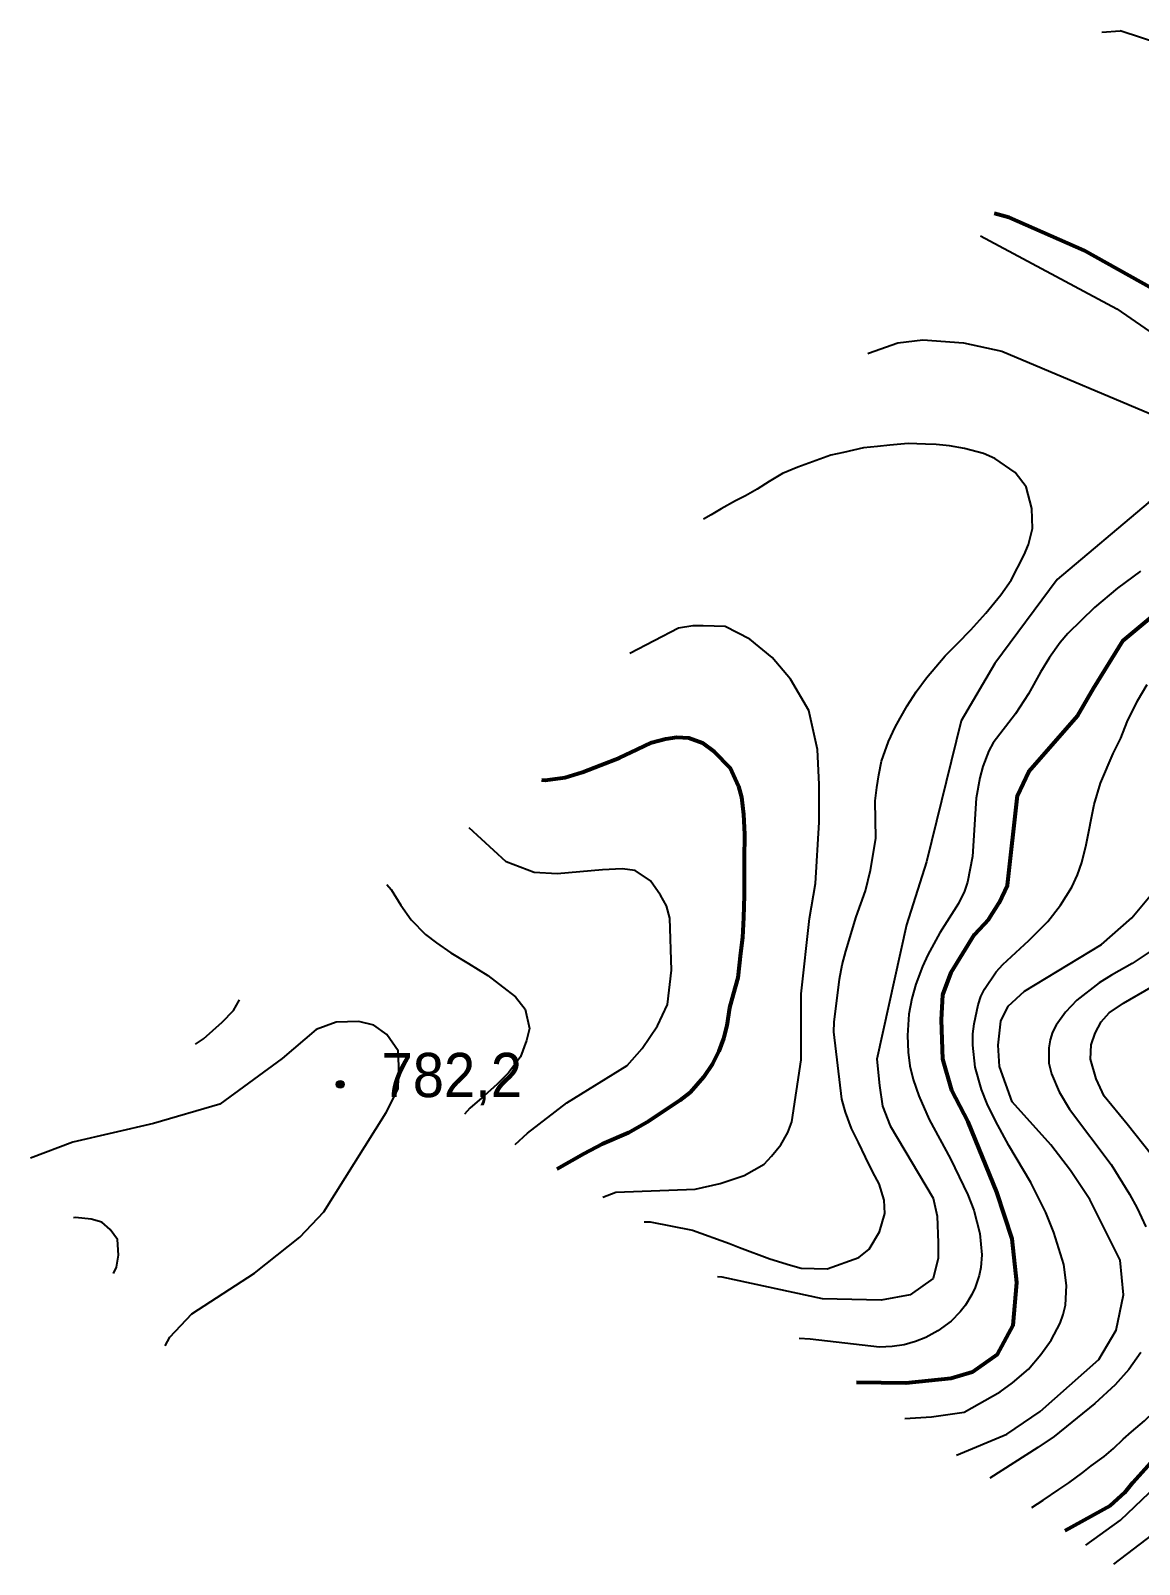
# Model space of a CAD drawing. Header units: metres. Extents: x 552626 to 559174, y 1843804 to 1852371.
# Drawn here: x 552952 to 553379, y 1850482 to 1851071 of the extents above; entities that cross this region are included whole.
import ezdxf

# ---------------------------------------------------------------- set-up
doc = ezdxf.new("R2010")
doc.units = ezdxf.units.M
doc.header["$LTSCALE"] = 6.8
for name, color, linetype, lineweight in [('1', 7, 'Continuous', 25), ('2', 7, 'Continuous', 53), ('5', 7, 'Continuous', 25)]:
    doc.layers.add(name, color=color, linetype=linetype, lineweight=lineweight)

msp = doc.modelspace()

# ---------------------------------------------------------------- hatches: boundary and pattern name
at = {"layer": '5'}
msp.add_hatch(color=256, dxfattribs=at).paths.add_polyline_path([(553072.85, 1850666.19, 1), (553069.85, 1850666.19, 1)])

# ---------------------------------------------------------------- linework, layer by layer
at = {"layer": '1'}
msp.add_line((553364.32, 1851070.79), (553371.4, 1851071.31), dxfattribs=at)
for points in [[(553624.58, 1850853.24), (553674.03, 1850840.66), (553731.85, 1850843.17), (553762.85, 1850854.08), (553771.23, 1850877.56), (553759.5, 1850896.85), (553747.77, 1850903.56), (553728.47, 1850910.01), (553700.73, 1850911.65), (553653.91, 1850895.87), (553632.96, 1850890.98), (553596.93, 1850890.14), (553559.74, 1850904.39), (553536.59, 1850926.21), (553502.51, 1850972.8), (553464.44, 1851026.03), (553430.08, 1851052.03), (553371.4, 1851071.31)], [(553317.66, 1850992.42), (553370.21, 1850964.3), (553419, 1850930.64)], [(553274.37, 1850947.23), (553274.59, 1850947.36), (553285.85, 1850951.23), (553295.57, 1850952.4), (553311.11, 1850951.23), (553325.87, 1850948.12), (553390.36, 1850920.9), (553395.8, 1850915.46), (553398.13, 1850910.01), (553398.91, 1850904.18), (553396.19, 1850898.35), (553382.2, 1850889.79), (553347.24, 1850860.24), (553323.15, 1850827.97), (553310.27, 1850805.96), (553296.89, 1850751.75), (553289.24, 1850727.52), (553277.77, 1850675.86), (553278.83, 1850665.69), (553280.02, 1850657.78)], [(553337.42, 1850887.63), (553335.29, 1850895.86), (553331.08, 1850901.43), (553323.21, 1850906.84), (553318.88, 1850908.71), (553311.57, 1850910.65), (553305.8, 1850911.65), (553300.65, 1850912.16), (553296.52, 1850912.36), (553289.85, 1850912.54), (553282.85, 1850911.97), (553278.11, 1850911.4), (553272.66, 1850910.88), (553264.96, 1850909.09), (553260.13, 1850908.08), (553247.4, 1850903.43), (553241.47, 1850901.01), (553236.33, 1850897.98), (553231.74, 1850895.02), (553227.24, 1850892.49), (553223.38, 1850890.47), (553217.96, 1850887.41), (553214.13, 1850885.11), (553211.14, 1850883.47)], [(553188.27, 1850613.35), (553190.58, 1850613.28), (553206.95, 1850610.04), (553221.14, 1850604.97), (553225, 1850603.46), (553236.7, 1850599.09), (553244.64, 1850596.65), (553248.74, 1850595.46), (553258.66, 1850595.25), (553270.87, 1850599.56), (553274.87, 1850602.73), (553278.86, 1850609.44), (553280.83, 1850616.46), (553280.63, 1850621.67), (553278.73, 1850627.95), (553276.21, 1850632.45), (553273.39, 1850638.19), (553270.73, 1850643.8), (553268.1, 1850649.14), (553265.77, 1850655.5), (553264.33, 1850660.42), (553261.24, 1850686.32), (553261.38, 1850690.08), (553263.5, 1850706.56), (553264.49, 1850712.16), (553265.88, 1850717.37), (553269.9, 1850730.63), (553273.45, 1850740.54), (553275.41, 1850748.52), (553277.36, 1850760.64), (553277.11, 1850775.24), (553277.77, 1850780.27), (553278.59, 1850785.18), (553279.65, 1850790.4), (553282.27, 1850797.93), (553284.85, 1850803.47), (553286.83, 1850806.97), (553289.51, 1850811.67), (553292.96, 1850817.04), (553296.97, 1850822.48), (553304.14, 1850830.99), (553308.8, 1850835.65), (553313.96, 1850840.95), (553319.69, 1850847.3), (553325.48, 1850854.36), (553329.45, 1850860.08), (553334.5, 1850869.74), (553336.14, 1850873.76), (553337.65, 1850879.88), (553337.42, 1850887.63)], [(553379.31, 1850863.53), (553370.36, 1850856.93), (553361.57, 1850849.55), (553351.3, 1850839.51), (553348.37, 1850836.04), (553344.22, 1850830.27), (553340.73, 1850824.65), (553336.22, 1850816.31), (553331.22, 1850808.69), (553322.54, 1850797.43), (553320.92, 1850794.42), (553318.59, 1850788.4), (553317.4, 1850784.07), (553315.99, 1850776.18), (553314.6, 1850753.83), (553312.73, 1850743.9), (553311.59, 1850740.46), (553309.29, 1850735.68), (553302.05, 1850724.45), (553297.38, 1850715.96), (553295.32, 1850711.53), (553292.85, 1850704.72), (553291.26, 1850699.14), (553290.14, 1850693.21), (553289.61, 1850684.94), (553289.84, 1850678.49), (553290.55, 1850673.22), (553291.84, 1850668), (553293.99, 1850661.7), (553297.95, 1850652.61), (553306.1, 1850637.47), (553312.84, 1850623.64), (553315.09, 1850617.82), (553317.5, 1850608.82), (553318.23, 1850600.56), (553317.82, 1850595.73), (553317.18, 1850592.66), (553315.67, 1850588.1), (553314.38, 1850585.36), (553311.87, 1850581.28), (553309.93, 1850578.7), (553306.47, 1850575.07), (553301.32, 1850571.33), (553296.72, 1850568.89), (553292.63, 1850567.25), (553288.34, 1850566.07), (553283.77, 1850565.34), (553278.8, 1850565.06), (553252.15, 1850568.17), (553247.95, 1850568.42)], [(553172.44, 1850622.83), (553177.41, 1850624.74), (553207.88, 1850625.84), (553217.47, 1850628), (553226.77, 1850631.1), (553234.41, 1850635.45), (553237.31, 1850638.55), (553240.82, 1850642.89), (553243.51, 1850647.65), (553245.16, 1850651.78), (553248.67, 1850675.57), (553248.69, 1850700.96), (553251.92, 1850729.88), (553254.2, 1850743.37), (553255.58, 1850767.03), (553255.58, 1850781.51), (553255.03, 1850794.87), (553251.69, 1850809.9), (553244.53, 1850821.97), (553237.6, 1850830.35), (553228.93, 1850837.29), (553219.41, 1850842.2), (553211.03, 1850842.49), (553206.99, 1850842.49), (553201.51, 1850841.62), (553182.81, 1850831.83)], [(553288.6, 1850537.65), (553298.79, 1850538.3), (553311.43, 1850540.08), (553325.28, 1850547.88), (553329.97, 1850551.35), (553336.11, 1850556.69), (553340.94, 1850562.26), (553344.92, 1850567.77), (553348.31, 1850574.31), (553349.55, 1850577.73), (553350.41, 1850581.28), (553350.76, 1850588.88), (553349.77, 1850596.85), (553345.93, 1850609.16), (553342.78, 1850616.87), (553337.03, 1850628.38), (553328.65, 1850642.63), (553323.47, 1850652.12), (553320.27, 1850658.64), (553318.09, 1850664.12), (553315.7, 1850672.81), (553314.75, 1850681.27), (553314.76, 1850685.56), (553315.24, 1850689.49), (553316.83, 1850696.69), (553317.86, 1850699.94), (553319.21, 1850702.75), (553323.72, 1850709.48), (553326.24, 1850712.2), (553336.26, 1850721.45), (553343.64, 1850728.77), (553348.46, 1850735.09), (553352.77, 1850741.95), (553354.97, 1850746.69), (553356.7, 1850751.53), (553358.36, 1850758.31), (553361.37, 1850773.72), (553363.89, 1850782.02), (553368.77, 1850793.4), (553371.65, 1850799.24), (553374.13, 1850805.53), (553378.11, 1850813.64), (553381.76, 1850819.96)], [(553138.67, 1850643.05), (553143.36, 1850647.4), (553158.5, 1850659.03), (553181.7, 1850673.41), (553187.55, 1850679.94), (553193.4, 1850688.72), (553197.22, 1850696.83), (553198.8, 1850710.12), (553198.19, 1850730.03), (553196.87, 1850734.82), (553194.56, 1850738.95), (553190.77, 1850744.4), (553184.82, 1850748.37), (553179.87, 1850749.03), (553172.28, 1850748.7), (553154.78, 1850747.11), (553145.93, 1850747.57), (553135.22, 1850751.77), (553120.9, 1850764.75)], [(553089.35, 1850743.05), (553090.92, 1850741.04), (553094.61, 1850735.12), (553098.7, 1850729.4), (553104.18, 1850723.84), (553108.4, 1850720.53), (553113.96, 1850716.68), (553120.67, 1850712.69), (553128.16, 1850708.08), (553135.5, 1850702.33), (553138.78, 1850699.76), (553142.46, 1850695.11), (553144.21, 1850687.69), (553143.08, 1850683.03), (553140.72, 1850676.8), (553136.1, 1850670.58), (553131.68, 1850666.23), (553126.71, 1850661.81), (553121.2, 1850657.04), (553119.2, 1850654.71)], [(553308.48, 1850523.63), (553327.85, 1850531.61), (553340.64, 1850540.41), (553363.28, 1850560.4), (553369.87, 1850571.68), (553372.76, 1850585.2), (553371.46, 1850598.59), (553359.71, 1850621.85), (553352.38, 1850633.1), (553344.77, 1850642.94), (553329.83, 1850659.43), (553324.99, 1850672.98), (553324.51, 1850681.21), (553325.47, 1850690.41), (553328.38, 1850696.22), (553334.66, 1850702.03), (553364.29, 1850719.9), (553375.93, 1850730.16), (553386.83, 1850743.26)], [(553387.57, 1850720.31), (553376, 1850712.58), (553368.13, 1850708.21), (553363.36, 1850705.15), (553354.8, 1850698.56), (553350.34, 1850693.96), (553346.76, 1850688.91), (553345.34, 1850686.18), (553344.46, 1850683.3), (553343.99, 1850680.24), (553344.03, 1850674.35), (553345.05, 1850670.25), (553347.96, 1850663.34), (553351.93, 1850656.68), (553367.92, 1850635.37), (553375.01, 1850624), (553377.91, 1850618.61), (553381.27, 1850611.36)], [(553383.51, 1850639.03), (553374.09, 1850650.86), (553365.25, 1850661.62), (553362.18, 1850668.34), (553360.07, 1850675.82), (553360.26, 1850681.39), (553361.79, 1850685.8), (553364.09, 1850690.22), (553367.16, 1850693.67), (553372.72, 1850697.32), (553383.4, 1850703.58)], [(553015.65, 1850681.63), (553018.71, 1850683.62), (553025.99, 1850690.02), (553030.25, 1850694.5), (553032.66, 1850698.65)], [(553004, 1850565.65), (553005.8, 1850568.93), (553014.28, 1850577.87), (553038.4, 1850593.52), (553055.82, 1850607.37), (553065.01, 1850617.19), (553089.08, 1850655.33), (553093.66, 1850664.5), (553093.9, 1850673.2), (553093.66, 1850678.99), (553089.32, 1850685.27), (553084.25, 1850688.89), (553078.46, 1850690.34), (553069.77, 1850690.1), (553062.05, 1850687.2), (553049.02, 1850676.09), (553024.98, 1850658.49), (552999.55, 1850651.13), (552968.51, 1850643.99), (552952.25, 1850637.76)], [(553280.02, 1850657.78), (553282.98, 1850650.26), (553299.49, 1850622.38), (553300.96, 1850615.53), (553301.44, 1850605.25), (553301.44, 1850599.38), (553299.49, 1850591.54), (553290.68, 1850585.18), (553279.43, 1850583.22), (553256.94, 1850583.71), (553218.3, 1850592.03), (553216.57, 1850592.17)], [(552984.07, 1850593.43), (552985.23, 1850595.82), (552986.03, 1850600.46), (552985.63, 1850606.51), (552982.81, 1850610.34), (552979.59, 1850613.16), (552975.56, 1850614.37), (552969.51, 1850614.98), (552968.72, 1850614.81)], [(553358.22, 1850489.04), (553371.55, 1850498.57), (553388.16, 1850514.4), (553417.84, 1850537.56), (553436.41, 1850545.17), (553451.99, 1850550.29), (553463.55, 1850555.6), (553473.74, 1850563.16), (553479.54, 1850572.29), (553479.65, 1850583.09), (553468.43, 1850596.34), (553453.05, 1850610.68)], [(553337.46, 1850503.48), (553341.85, 1850506.34), (553347.86, 1850510.33), (553351.66, 1850512.97), (553357.05, 1850516.89), (553360.22, 1850519.45), (553365.33, 1850523.03), (553368.92, 1850526.11), (553372.62, 1850529.68), (553375.76, 1850532.56), (553380.8, 1850536.76), (553399.37, 1850554.78), (553404.51, 1850566.05), (553406.68, 1850581.28)], [(553379.39, 1850563.07), (553374.78, 1850556.54), (553369.56, 1850550.68), (553361.64, 1850543.4), (553346.02, 1850530.77), (553339.78, 1850526.51), (553321.33, 1850514.69)], [(553368.93, 1850481.61), (553389.01, 1850496.93)]]:
    msp.add_lwpolyline(points, dxfattribs=at)
at = {"layer": '2'}
for points in [[(553406.7, 1850959.4), (553357.53, 1850986.81), (553328.73, 1850999.47), (553323.03, 1851001.03)], [(553270.04, 1850551.7), (553288.91, 1850551.35), (553306.47, 1850553.16), (553314.67, 1850555.6), (553324.26, 1850562.4), (553330.26, 1850573.6), (553331.62, 1850589.99), (553329.83, 1850606.73), (553324.02, 1850624.66), (553312.94, 1850651.72), (553306.61, 1850663.8), (553303.22, 1850675.9), (553302.74, 1850690.91), (553303.22, 1850700.59), (553306.35, 1850709.22), (553315.4, 1850723.75), (553320.94, 1850729.69), (553324.89, 1850736.02), (553328.05, 1850742.75), (553331.88, 1850777.17), (553336.35, 1850786.41), (553355.13, 1850807.94), (553361.11, 1850818.31), (553372.54, 1850836.86), (553401.09, 1850860.56)], [(553148.83, 1850783.25), (553150.15, 1850783.16), (553157.96, 1850784.1), (553164.63, 1850786.19), (553171.52, 1850788.86), (553178.81, 1850791.73), (553185.63, 1850794.96), (553191.24, 1850797.62), (553196.59, 1850798.98), (553200.9, 1850799.64), (553205.46, 1850799.35), (553210.78, 1850797.45), (553215.28, 1850794.18), (553221.42, 1850787.85), (553224.53, 1850780.88), (553225.75, 1850776.64), (553226.56, 1850769.95), (553226.92, 1850762.36), (553226.83, 1850752.59)], [(553226.83, 1850752.59), (553226.82, 1850738.73), (553226.56, 1850730.36), (553226.08, 1850722.66), (553225.4, 1850716.64), (553224.29, 1850707.17), (553222.52, 1850700.73), (553221.13, 1850695.59), (553220.1, 1850688.78), (553218.84, 1850683.73), (553217.03, 1850678.89), (553214.52, 1850674.04), (553211.18, 1850668.93), (553205.99, 1850663.09), (553202, 1850659.91), (553190.1, 1850651.99), (553182.22, 1850647.54), (553172.19, 1850643.15), (553165.06, 1850639.49), (553154.63, 1850633.5)], [(553350.25, 1850494.58), (553367.66, 1850504.29), (553373.25, 1850509.25), (553376.28, 1850513.05), (553381.04, 1850518.32), (553386.21, 1850524.1), (553391.83, 1850530.09)]]:
    msp.add_lwpolyline(points, dxfattribs=at)
at = {"layer": '5', "lineweight": 13}
msp.add_circle((553071.35, 1850666.19), 1.5, dxfattribs=at)

# ---------------------------------------------------------------- texts
at = {"layer": '5', "width": 0.95}
msp.add_text('782,2', height=17, dxfattribs=at).set_placement((553087.26, 1850661.26))

doc.saveas('drawing.dxf')
